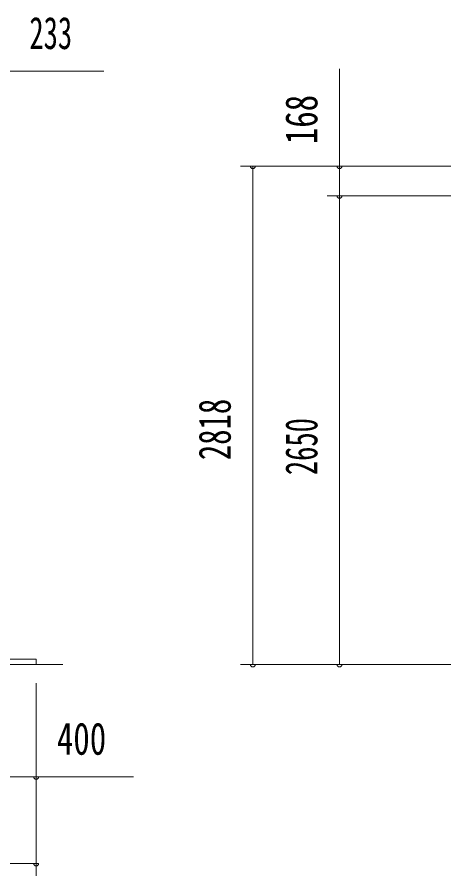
# Model space of a CAD drawing. Units: millimetres, scale not verified. Extents: x -31546 to 31551, y -14700 to 14700.
# Drawn here: x 3413 to 5866, y 1933 to 6788 of the extents above; entities that cross this region are included whole.
import ezdxf
from ezdxf.enums import TextEntityAlignment as Align

# ---------------------------------------------------------------- set-up
doc = ezdxf.new("R2010")
doc.units = ezdxf.units.MM
doc.header["$LTSCALE"] = 80
doc.layers.add('0-2_1-07BOLD', color=7, linetype='Continuous', lineweight=18)
doc.layers.add('0-5_1-57DIM', color=3, linetype='Continuous', lineweight=18)
doc.styles.add('ＭＳ ゴシック', font='')
doc.styles.get('ＭＳ ゴシック').set_extended_font_data('MS Gothic')

msp = doc.modelspace()

# ---------------------------------------------------------------- linework, layer by layer
at = {"layer": '0-2_1-07BOLD'}
for p, q in [((3520.59, 3157.54), (3520.59, 3127.54)), ((3670.59, 3127.54), (-7629.41, 3127.54))]:
    msp.add_line(p, q, dxfattribs=at)
msp.add_lwpolyline([(3520.59, 3157.54), (-7479.41, 3157.54), (-7479.41, 3127.54)], dxfattribs=at)
at = {"layer": '0-5_1-57DIM'}
for p, q in [((-7861.91, 6482.54), (3903.09, 6482.54)), ((5235.59, 3127.54), (5235.59, 6495.04)), ((5865.59, 5945.54), (4675.59, 5945.54)), ((4759.59, 5945.54), (4731.59, 5945.54)), ((4745.59, 5945.54), (4745.59, 3127.54)), ((5249.59, 5945.54), (5221.59, 5945.54)), ((5865.59, 5777.54), (5165.59, 5777.54)), ((5249.59, 5777.54), (5221.59, 5777.54)), ((5865.59, 3127.54), (4675.59, 3127.54)), ((4759.59, 3127.54), (4731.59, 3127.54)), ((5249.59, 3127.54), (5221.59, 3127.54)), ((3520.59, 3022.54), (3520.59, 1932.54)), ((4070.09, 2492.54), (-8028.91, 2492.54)), ((3534.59, 2492.54), (3506.59, 2492.54)), ((-7479.41, 2002.54), (3520.59, 2002.54)), ((3534.59, 2002.54), (3506.59, 2002.54))]:
    msp.add_line(p, q, dxfattribs=at)
for centre in [(4745.59, 5945.54), (5235.59, 5945.54), (5235.59, 5777.54), (4745.59, 3127.54), (5235.59, 3127.54), (3520.59, 2492.54), (3520.59, 2002.54)]:
    msp.add_arc(centre, 14, 180, 0, dxfattribs=at)

# ---------------------------------------------------------------- texts
at = {"layer": '0-5_1-57DIM', "color": 7, "style": 'ＭＳ ゴシック'}
for s, width, p in [('233', 0.65, (3482.14, 6552.54)), ('400', 0.75, (3637.66, 2562.54))]:
    msp.add_text(s, height=182.3, dxfattribs=dict(at, width=width)).set_placement(p, align=Align.BOTTOM_LEFT)
for s, width, p in [('168', 0.75, (5165.59, 6069.29)), ('2818', 0.7, (4675.59, 4282.76)), ('2650', 0.65, (5165.59, 4198.22))]:
    msp.add_text(s, height=182.3, rotation=90, dxfattribs=dict(at, width=width)).set_placement(p, align=Align.BOTTOM_LEFT)

doc.saveas('drawing.dxf')
